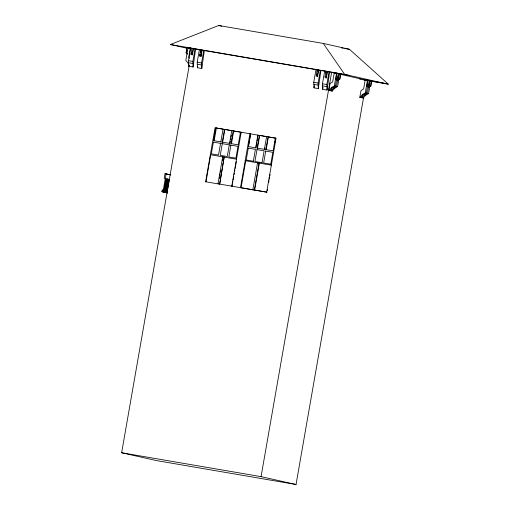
<?xml version="1.0" encoding="UTF-8"?>
<svg xmlns="http://www.w3.org/2000/svg" width="510" height="510" viewBox="0 0 510 510"><rect width="100%" height="100%" fill="white"/><g stroke="black" fill="none" stroke-linecap="round" stroke-linejoin="round"><path stroke-width="0.76" d="M193.067 67.001L192.856 61.436L195.062 48.781L195.636 48.909L193.067 67.001L188.706 66.255L188.496 60.69L190.708 48.036M201.781 68.493L201.571 62.934L203.777 50.273L204.351 50.401L201.781 68.493L197.421 67.747L197.211 62.182L199.423 49.527M318.323 88.6L318.106 83.034L320.318 70.374L320.886 70.501L318.323 88.6L313.962 87.854L313.752 82.288L315.958 69.628L316.531 69.755M327.037 90.091L326.821 84.526L329.033 71.872L329.6 71.999L327.037 90.091L322.677 89.346L322.467 83.78L324.672 71.126L325.246 71.253M167.203 192.812L161.899 191.62L162.231 189.72L163.213 190.619M170.786 174.911L165.036 173.655L164.226 178.309L165.316 178.557M187.323 54.207L186.093 52.702L186.979 47.634L189.127 48.036M186.66 51.325L186.909 49.872M189.886 48.163L191.397 48.424L188.018 47.787L185.812 60.448L187.884 62.838L189.433 66.434M167.631 193.016L162.964 191.97L166.126 173.859M163.94 190.746L166.043 178.678L166.591 178.806L164.481 190.867M165.03 190.989L167.133 178.927M190.287 48.176L188.719 57.158L189.363 58.306M165.578 191.11L167.682 179.048M166.12 191.237L168.23 179.169M166.668 191.358L168.772 179.297M188.706 66.255L188.968 64.757M192.346 54.831L193.086 48.424L193.449 48.501L192.346 54.831L191.123 54.621L191.868 48.214M167.216 191.48L169.32 179.418M363.573 97.499L296.036 484.5L156.602 460.606L121.635 452.752L189.178 65.752M191.123 54.621L191.492 52.511M197.421 67.747L197.682 66.249M201.061 56.323L201.801 49.916L202.164 49.999L201.061 56.323L199.837 56.119L200.583 49.706M199.837 56.119L200.207 54.009M200.455 52.6L200.946 49.789M236.487 159.203L210.343 154.721L210.706 154.804L205.989 181.847L205.626 181.764L215.048 127.768L276.05 138.223L266.628 192.219M216.387 128.035L214.168 140.76L213.55 140.62L215.775 127.895L222.927 129.151M213.384 142.137L211.338 153.829L218.509 155.059L220.556 143.361M220.824 141.869L223.042 129.138M224.872 129.476L222.647 142.201L222.271 142.118L224.496 129.387L232.133 130.719M222.283 143.661L220.25 155.32L227.237 156.519L229.277 144.859M219.3 178.481L219.568 176.938M219.835 175.402L220.103 173.859M220.371 172.323L220.639 170.78M222.385 160.771L222.66 159.228M231.757 130.63L229.538 143.361L229.914 143.444L222.271 142.118M230.042 142.698L230.303 141.2M230.565 139.702L230.826 138.204M231.087 136.706L231.349 135.207M233.676 130.987L231.457 143.712L230.985 143.61L233.21 130.885L240.204 132.103M230.902 145.133L228.843 156.946L235.92 158.157L237.985 146.351L213.288 142.118M238.246 144.853L240.465 132.128M241.192 132.249L231.782 186.15L232.146 186.233M232.024 186.207L232.292 184.665M232.56 183.128L232.828 181.585M233.095 180.043L233.771 176.192M234.039 174.656L234.307 173.113M234.574 171.577L234.842 170.034M235.116 168.498L236.321 161.562M249.906 133.741L240.497 187.648L253.4 189.886M241.058 187.769L245.763 160.822L245.202 160.695L271.709 165.253L271.345 165.176M248.408 146.593L250.633 133.869L248.408 146.593L255.899 147.887L256.817 142.647M248.287 148.117L246.209 160L253.336 161.224M253.323 161.313L255.414 149.334L248.147 148.091M255.676 147.836L257.894 135.112L257.078 141.149M264.39 149.334L266.609 136.603L266.959 136.686L259.698 135.437L257.48 148.168L257.123 148.085L259.348 135.36M257.002 149.608L254.923 161.491L262.051 162.715M257.55 162.811L252.845 189.758L253.196 189.841M254.662 190.09L259.367 163.143L258.997 163.06L254.299 190.007L267.004 192.206L217.993 183.791L218.356 183.868M262.038 162.805L264.129 150.826L256.861 149.583M265.002 147.913L264.741 149.411L257.123 148.085M268.4 136.929L266.182 149.659L265.837 149.583L268.062 136.852L275.668 138.172L275.406 139.67M265.716 151.1L263.638 162.99L270.765 164.207M270.753 164.303L272.844 152.324L265.576 151.075M274.884 142.666L275.145 141.168M267.278 190.663L267.546 189.127M268.751 182.197L269.025 180.655M269.293 179.118L269.56 177.576M269.828 176.033L270.096 174.496M313.962 87.854L314.358 85.603M316.232 74.881L317.118 69.806L318.705 70.099L317.602 76.43L316.378 76.219L316.232 74.881L317.456 75.091L317.602 76.43M317.239 71.298L317.481 69.889L317.118 69.806M317.456 75.091L318.342 70.017M322.677 89.346L323.072 87.095M327.42 71.591L326.317 77.922L325.093 77.711L325.833 71.304L349.05 75.359M325.954 72.79L326.196 71.381L325.833 71.304M326.317 77.922L327.057 71.508M296.036 484.5L261.069 476.646L331.621 72.375L366.588 80.229M336.581 79.439L335.408 86.139L332.647 87.701L329.944 90.672L328.854 90.423L330.027 83.678L332.692 81.829L334.254 72.847M338.755 79.923L337.588 86.623L334.821 88.185L332.118 91.156L331.028 90.914L331.423 88.663M332.118 91.156L332.38 89.658M328.854 90.423L331.551 87.452L334.318 85.89L336.523 73.236L337.62 73.478M336.906 73.319L335.803 79.649L336.358 78.31M336.6 76.902L336.849 75.499M338.359 73.567L337.563 79.968L338.666 73.638L336.109 73.217M331.028 90.914L333.731 87.943L336.492 86.381L338.704 73.721L339.794 73.969M337.983 80.14L339.654 79.126L340.54 74.058L339.96 79.197L337.983 80.14L339.086 73.81M338.653 78.094L338.901 76.691M339.144 75.282L339.392 73.88M367.672 85.648L366.371 93.094L363.604 94.656L360.901 97.627L359.811 97.378L360.991 90.64L363.649 88.785L365.217 79.802L369.629 80.593L367.461 93.336L364.701 94.898L361.998 97.869L363.088 98.118L365.791 95.147L368.558 93.585L369.852 86.139M361.998 97.869L362.521 94.873M359.811 97.378L362.514 94.407L365.275 92.845L367.487 80.191L368.577 80.433M366.76 86.604L368.743 85.667L366.76 86.604L367.869 80.274M367.072 86.674L367.436 84.564M367.684 83.155L368.175 80.344M368.437 85.597L369.629 80.593M368.947 87.095L370.623 86.088L371.503 81.013L370.929 86.158L368.947 87.095L370.056 80.765M369.253 87.165L369.501 85.757M369.744 84.354L369.992 82.945M337.473 78.642L335.803 79.649L337.563 79.968M186.59 48.157L170.391 44.517L218.694 25.5L323.27 43.42L349.471 49.304L388.365 84.195L371.879 81.37M341.668 47.972L343.23 48.233M344.786 48.501L349.471 49.304M170.391 44.517L344.683 74.377L388.365 84.195M193.755 48.75L200.806 49.961M202.374 50.229L317.481 69.889M318.304 70.093L326.196 71.381M338.283 73.708L340.846 74.129M368.156 80.421L371.809 81.084M359.537 79.024L361.106 79.292M362.674 79.56L384.017 83.219M362.202 79.592L366.403 80.344L365.836 80.217M190.982 53.282L192.2 53.493M199.697 54.774L200.915 54.984M324.947 76.372L326.17 76.583M188.496 60.69L192.856 61.436M197.211 62.182L201.571 62.934M313.752 82.288L318.106 83.034M322.467 83.78L326.821 84.526M188.757 62.806L193.118 63.552M197.472 64.298L201.833 65.044M314.013 84.399L318.374 85.144M322.728 85.89L327.082 86.643M213.55 140.62L221.436 142.003M230.985 143.61L238.712 144.955M265.837 149.583L273.443 150.903L273.105 150.826L275.323 138.095L275.668 138.172M205.626 181.764L217.974 183.88L222.698 156.838L223.061 156.921M161.899 191.62L167.235 192.538M162.964 191.97L167.65 192.774M121.635 452.752L261.069 476.646M188.018 47.787L188.432 47.883M190.236 48.284L190.651 48.373M186.093 52.702L187.227 53.779M218.694 25.5L221.773 26.195M369.673 80.682L370.764 80.924M336.434 73.332L337.524 73.58M365.217 79.802L366.308 80.044M364.88 80.083L365.249 80.166M187.82 47.5L192.187 48.482M334.318 85.89L335.408 86.139M336.492 86.381L337.588 86.623M365.275 92.845L366.371 93.094M367.461 93.336L368.558 93.585M331.551 87.452L332.647 87.701M333.731 87.943L334.821 88.185M362.514 94.407L363.604 94.656M364.701 94.898L365.791 95.147M165.036 173.655L170.461 174.873M166.955 178.927L169.141 179.418M163.755 190.74L167.764 191.601M323.27 43.42L344.683 74.377M224.151 157.086L219.683 184.091L224.151 157.086"/></g></svg>
